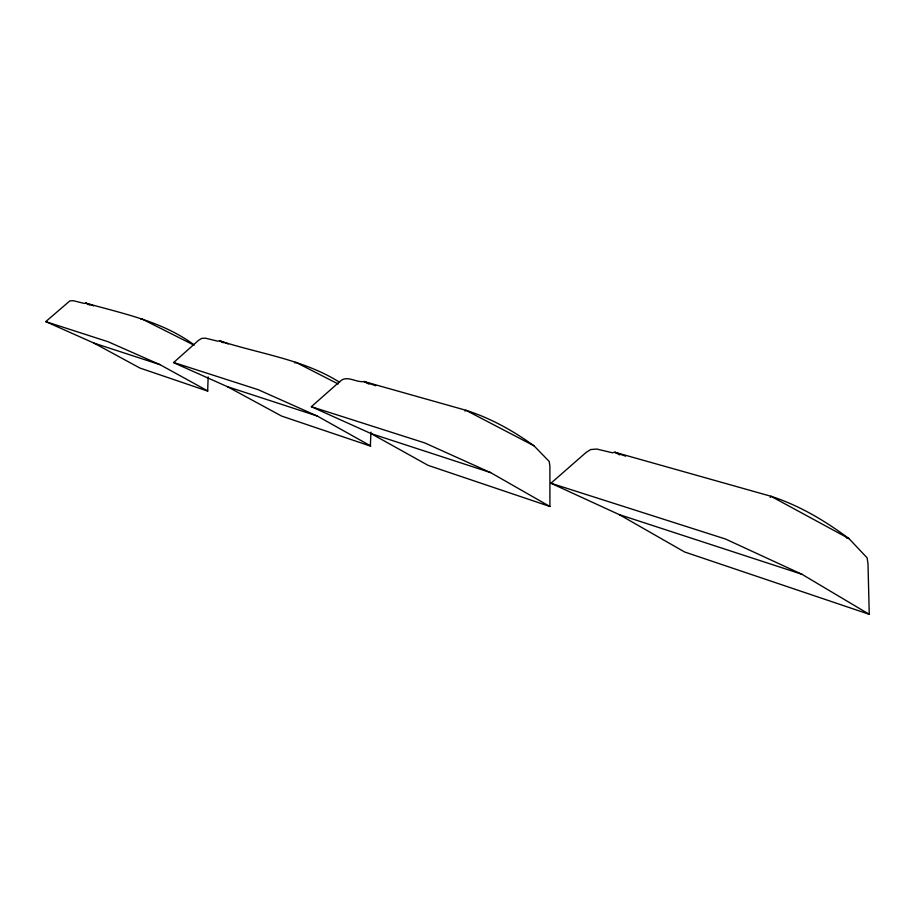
<?xml version="1.0" encoding="UTF-8"?>
<svg xmlns="http://www.w3.org/2000/svg" width="915" height="915" viewBox="0 0 915 915"><rect width="100%" height="100%" fill="white"/><g stroke="black" fill="none" stroke-linecap="round" stroke-linejoin="round"><path stroke-width="1.37" d="M339.659 382.333C303.425 359.332 259.666 353.922 219.566 340.815L217.839 341.192L205.36 338.161L201.655 338.413L198.349 340.483L173.518 362.637L227.435 386.69L281.626 416.085L370.335 446.051L370.964 432.143M194.083 344.875C162.401 321.291 122.907 313.662 85.747 303.094L84.294 303.425L73.12 300.692L69.872 300.898L45.75 321.623L93.936 343.091L139.926 368.047L207.671 391.094L208.162 376.923M770.19 497.394L770.899 496.25C799.355 505.446 825.136 520.818 849.006 538.626L867.077 557.807L868.003 563.697L869.25 614.308L684.523 551.939L619.261 514.619L550.922 483.234L586.069 452.468L590.678 449.551L596.763 449.048L612.329 452.753L614.869 452.262L770.899 496.25L849.006 538.626L846.284 537.814M465.014 411.087L465.849 410.252C490.474 418.075 513.098 430.713 533.983 445.799L549.194 461.423L549.892 466.147L549.915 506.487L428.071 465.346L371.032 433.573L311.352 406.683L339.854 381.521C346.739 374.567 356.198 382.882 363.998 381.532L465.849 410.252L533.983 445.799M294.996 363.003L295.842 362.317L338.173 383.98M141.036 319.461L141.848 318.912L193.854 345.081M311.352 406.683L424.777 442.929L490.623 472.62L549.915 506.487M550.922 483.234L725.446 539.004L801.883 574.254L869.25 614.308M45.75 321.623L108.05 341.718L160.022 364.673L207.797 390.968M173.587 362.443L258.247 389.71L317.15 415.982L370.781 445.994M93.936 343.091L160.022 364.673M227.435 386.69L317.15 415.982M371.032 433.573L490.623 472.62M619.261 514.619L801.883 574.254M93.605 305.885L85.747 303.094L89.476 304.958M228.35 343.949L219.566 340.815L223.374 342.748M375.745 385.753L363.998 381.532L368.974 384.106M625.551 456.139L614.869 452.262L619.81 454.892"/></g></svg>
